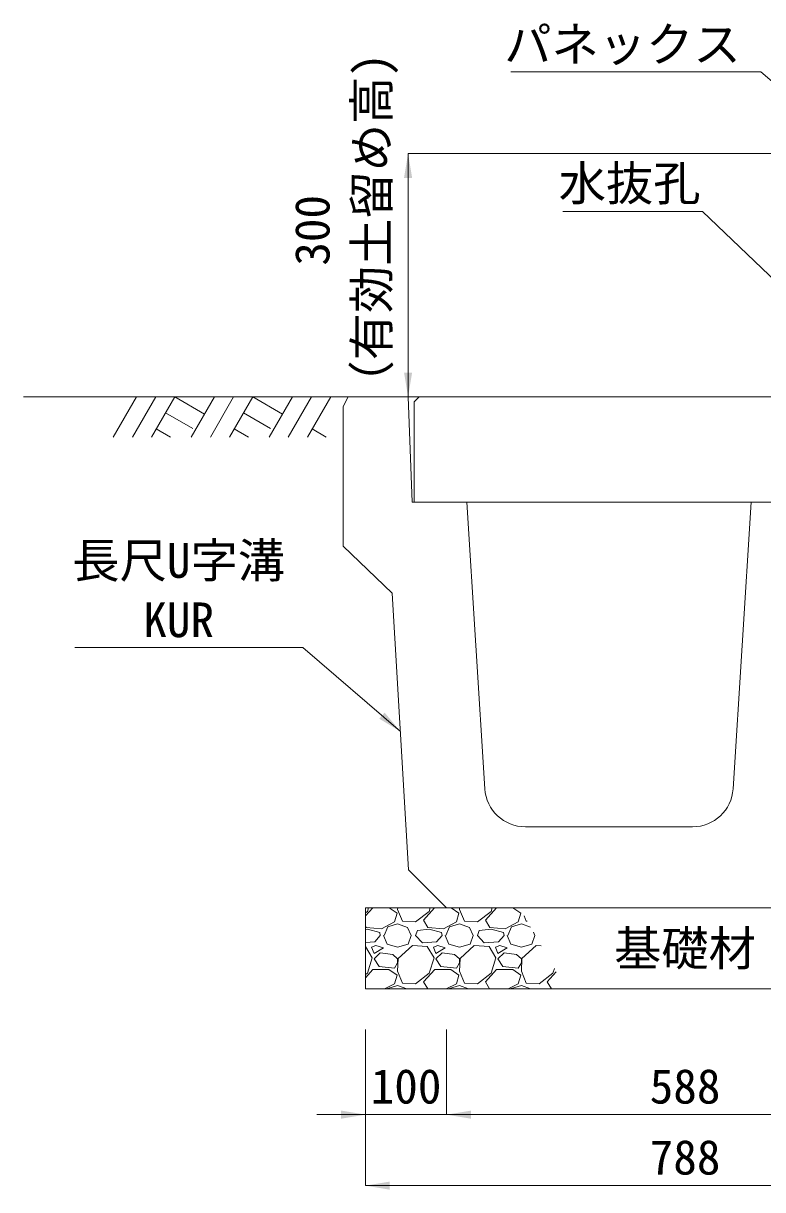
# Model space of a CAD drawing. Units: millimetres at full size, sheet at 1:40. Extents: x 206103 to 244503, y 883348 to 903496.
# Drawn here: x 228566 to 229477, y 890501 to 891939 of the extents above; entities that cross this region are included whole.
import ezdxf
from ezdxf.enums import TextEntityAlignment as Align

# ---------------------------------------------------------------- set-up
doc = ezdxf.new("R2010")
doc.units = ezdxf.units.MM
doc.header["$LTSCALE"] = 40
for name, color, linetype, lineweight in [('0_2', 7, 'Continuous', 20), ('基礎材', 7, 'Continuous', 15), ('寸法線', 7, 'Continuous', 13), ('引出線', 4, 'Continuous', 13), ('本体', 2, 'Continuous', 13), ('ﾊｯﾁﾝｸﾞ', 7, 'Continuous', 5)]:
    doc.layers.add(name, color=color, linetype=linetype, lineweight=lineweight)
doc.styles.add('ＭＳ ゴシック', font='')
doc.styles.get('ＭＳ ゴシック').set_extended_font_data('MS Gothic')

# ---------------------------------------------------------------- blocks, each defined once
blk = doc.blocks.new('filled_arrow')
at = {"color": 0, "linetype": 'Continuous', "lineweight": -2}
blk.add_solid([(7.5, 1.25), (0, 0), (7.5, -1.25)], dxfattribs=at)

msp = doc.modelspace()

# ---------------------------------------------------------------- linework, layer by layer
at = {"layer": '0_2'}
msp.add_line((228966.21, 891478.33), (228566.21, 891478.33), dxfattribs=at)
at = {"layer": '基礎材'}
for p, q in [((228987.71, 890848.33), (229775.02, 890848.33)), ((228987.71, 890848.33), (228987.71, 890748.33)), ((228987.71, 890748.33), (229775.21, 890748.33))]:
    msp.add_line(p, q, dxfattribs=at)
at = {"layer": '寸法線'}
for p, q in [((229040.21, 891478.33), (229040.21, 891778.33)), ((229550.21, 891778.33), (229040.21, 891778.33)), ((229545.21, 891478.33), (229040.21, 891478.33)), ((228987.71, 890698.33), (228987.71, 890593.39)), ((228987.71, 890698.33), (228987.71, 890505.89)), ((229087.71, 890698.33), (229087.71, 890593.39)), ((229087.71, 890698.33), (229087.71, 890593.39)), ((228927.71, 890593.39), (229147.71, 890593.39)), ((229087.71, 890593.39), (229675.21, 890593.39)), ((229775.21, 890505.89), (228987.71, 890505.89))]:
    msp.add_line(p, q, dxfattribs=at)
at = {"layer": '引出線'}
for points in [[(229595.21, 891775.83), (229475, 891879.29), (229166.75, 891879.29)], [(229595.21, 891523.33), (229402.75, 891706.78), (229231, 891706.78)], [(229030.77, 891065.76), (228910.56, 891169.22), (228629.73, 891169.22)]]:
    msp.add_lwpolyline(points, dxfattribs=at)
at = {"layer": '本体'}
for p, q in [((228960.21, 891466.33), (228966.21, 891478.33)), ((228966.21, 891478.33), (229040.21, 891478.33)), ((229040.21, 891478.33), (229045.21, 891348.33)), ((228960.21, 891466.33), (228960.21, 891294.33)), ((229045.21, 891348.33), (229112.71, 891348.33)), ((229112.71, 891348.33), (229134.78, 890995.21)), ((229462.71, 891348.33), (229440.64, 890995.21)), ((229462.71, 891348.33), (229530.21, 891348.33)), ((228960.21, 891294.33), (229020.71, 891236.33)), ((229020.71, 891236.33), (229040.84, 890895.19)), ((229184.68, 890948.33), (229390.73, 890948.33)), ((229087.71, 890848.33), (229040.84, 890895.19)), ((229087.71, 890848.33), (229487.71, 890848.33))]:
    msp.add_line(p, q, dxfattribs=at)
at = {"layer": '本体', "lineweight": 20}
msp.add_lwpolyline([(229047.71, 891348.33), (229047.71, 891472.33), (229053.71, 891478.33), (229521.71, 891478.33), (229527.71, 891472.33), (229527.71, 891348.33)], close=True, dxfattribs=at)
at = {"layer": '本体'}
for centre, start, end in [((229184.68, 890998.33), 183.57633, 270), ((229390.73, 890998.33), 270, 356.42367)]:
    msp.add_arc(centre, 50, start, end, dxfattribs=at)
at = {"layer": 'ﾊｯﾁﾝｸﾞ', "lineweight": 9}
for p, q in [((228705.65, 891478.33), (228677, 891428.71)), ((228729.27, 891478.33), (228700.62, 891428.71)), ((228752.89, 891478.33), (228724.24, 891428.71)), ((228752.89, 891478.33), (228789.46, 891457.22)), ((228801.65, 891478.33), (228773, 891428.71)), ((228825.27, 891478.33), (228796.62, 891428.71)), ((228848.89, 891478.33), (228820.24, 891428.71)), ((228848.89, 891478.33), (228885.46, 891457.22)), ((228897.65, 891478.33), (228869, 891428.71)), ((228921.27, 891478.33), (228892.62, 891428.71)), ((228944.89, 891478.33), (228916.24, 891428.71)), ((228741.47, 891458.55), (228774.88, 891439.26)), ((228837.47, 891458.55), (228870.88, 891439.26)), ((228730.05, 891438.76), (228747.46, 891428.71)), ((228826.05, 891438.76), (228843.46, 891428.71)), ((228922.05, 891438.76), (228939.46, 891428.71))]:
    msp.add_line(p, q, dxfattribs=at)
at = {"layer": 'ﾊｯﾁﾝｸﾞ'}
for p, q in [((228987.71, 890838.39), (228996.65, 890848.33)), ((228987.71, 890842.22), (228990.01, 890844)), ((228990.01, 890844), (228991.39, 890848.33)), ((229017.03, 890848.33), (229026.58, 890841.71)), ((229026.58, 890841.71), (229023.54, 890831.05)), ((229027.44, 890848.33), (229027.35, 890846.29)), ((229027.35, 890846.29), (229033.44, 890831.81)), ((229049.44, 890831.05), (229066.21, 890844)), ((229059.35, 890833.33), (229072.85, 890848.33)), ((229066.21, 890844), (229067.59, 890848.33)), ((229093.23, 890848.33), (229102.78, 890841.71)), ((229102.78, 890841.71), (229099.74, 890831.05)), ((229103.64, 890848.33), (229103.55, 890846.29)), ((229103.55, 890846.29), (229109.64, 890831.81)), ((229125.64, 890831.05), (229142.41, 890844)), ((229135.55, 890833.33), (229149.05, 890848.33)), ((229142.41, 890844), (229143.79, 890848.33)), ((229169.43, 890848.33), (229178.98, 890841.71)), ((229178.98, 890841.71), (229175.94, 890831.05)), ((229183.09, 890838.34), (229185.84, 890831.81)), ((228988.48, 890824.19), (228987.71, 890825.52)), ((229007.53, 890822.66), (228988.48, 890824.19)), ((229023.54, 890831.05), (229007.53, 890822.66)), ((229010.58, 890814.28), (229015.15, 890824.95)), ((229015.15, 890824.95), (229027.35, 890828.76)), ((229027.35, 890828.76), (229039.54, 890824.19)), ((229033.44, 890831.81), (229049.44, 890831.05)), ((229039.54, 890824.19), (229044.11, 890814.28)), ((229064.68, 890824.19), (229059.35, 890833.33)), ((229083.73, 890822.66), (229064.68, 890824.19)), ((229099.74, 890831.05), (229083.73, 890822.66)), ((229086.78, 890814.28), (229091.35, 890824.95)), ((229091.35, 890824.95), (229103.55, 890828.76)), ((229103.55, 890828.76), (229115.74, 890824.19)), ((229109.64, 890831.81), (229125.64, 890831.05)), ((229115.74, 890824.19), (229120.31, 890814.28)), ((229140.88, 890824.19), (229135.55, 890833.33)), ((229159.93, 890822.66), (229140.88, 890824.19)), ((229175.94, 890831.05), (229159.93, 890822.66)), ((229162.98, 890814.28), (229167.55, 890824.95)), ((229167.55, 890824.95), (229179.75, 890828.76)), ((229179.75, 890828.76), (229191.08, 890824.51)), ((229185.84, 890831.81), (229186.89, 890831.76)), ((228990.01, 890821.9), (228987.71, 890821.66)), ((229005.25, 890818.09), (228990.01, 890821.9)), ((229006.01, 890814.28), (228999.15, 890806.66)), ((229006.01, 890814.28), (229005.25, 890818.09)), ((229009.82, 890814.28), (229014.39, 890803.61)), ((229040.3, 890803.61), (229044.11, 890814.28)), ((229049.44, 890814.28), (229051.73, 890820.38)), ((229057.83, 890805.14), (229049.44, 890814.28)), ((229066.21, 890821.9), (229051.73, 890820.38)), ((229081.45, 890818.09), (229066.21, 890821.9)), ((229082.21, 890814.28), (229075.35, 890806.66)), ((229082.21, 890814.28), (229081.45, 890818.09)), ((229086.02, 890814.28), (229090.59, 890803.61)), ((229116.5, 890803.61), (229120.31, 890814.28)), ((229125.64, 890814.28), (229127.93, 890820.38)), ((229134.03, 890805.14), (229125.64, 890814.28)), ((229142.41, 890821.9), (229127.93, 890820.38)), ((229157.65, 890818.09), (229142.41, 890821.9)), ((229158.41, 890814.28), (229151.55, 890806.66)), ((229158.41, 890814.28), (229157.65, 890818.09)), ((229162.22, 890814.28), (229166.79, 890803.61)), ((229192.7, 890803.61), (229196.51, 890814.28)), ((229194.63, 890818.35), (229196.51, 890814.28)), ((228999.15, 890806.66), (228987.71, 890805.67)), ((228987.72, 890800.57), (228987.71, 890800.57)), ((228996.1, 890786.85), (228987.72, 890800.57)), ((229000.68, 890802.09), (228995.34, 890799.8)), ((228995.34, 890799.8), (228998.39, 890792.18)), ((228998.39, 890792.18), (229009.82, 890799.04)), ((229009.82, 890799.04), (229000.68, 890802.09)), ((229014.39, 890803.61), (229027.35, 890799.8)), ((229027.35, 890799.8), (229040.3, 890803.61)), ((229045.63, 890802.09), (229028.11, 890786.09)), ((229063.92, 890800.57), (229045.63, 890802.09)), ((229075.35, 890806.66), (229057.83, 890805.14)), ((229072.3, 890786.85), (229063.92, 890800.57)), ((229076.88, 890802.09), (229071.54, 890799.8)), ((229071.54, 890799.8), (229074.59, 890792.18)), ((229074.59, 890792.18), (229086.02, 890799.04)), ((229086.02, 890799.04), (229076.88, 890802.09)), ((229090.59, 890803.61), (229103.55, 890799.8)), ((229103.55, 890799.8), (229116.5, 890803.61)), ((229121.83, 890802.09), (229104.31, 890786.09)), ((229140.12, 890800.57), (229121.83, 890802.09)), ((229151.55, 890806.66), (229134.03, 890805.14)), ((229148.5, 890786.85), (229140.12, 890800.57)), ((229153.08, 890802.09), (229147.74, 890799.8)), ((229147.74, 890799.8), (229150.79, 890792.18)), ((229150.79, 890792.18), (229162.22, 890799.04)), ((229162.22, 890799.04), (229153.08, 890802.09)), ((229166.79, 890803.61), (229179.75, 890799.8)), ((229179.75, 890799.8), (229192.7, 890803.61)), ((229198.03, 890802.09), (229180.51, 890786.09)), ((229204.32, 890801.57), (229198.03, 890802.09)), ((228990.01, 890767.8), (228996.1, 890786.85)), ((229006.01, 890792.95), (228998.39, 890785.33)), ((228998.39, 890785.33), (229004.49, 890776.18)), ((229021.25, 890790.66), (229006.01, 890792.95)), ((229027.35, 890785.33), (229021.25, 890790.66)), ((229023.54, 890773.9), (229027.35, 890780.75)), ((229028.11, 890786.09), (229027.35, 890770.09)), ((229027.35, 890780.75), (229027.35, 890785.33)), ((229066.21, 890767.8), (229072.3, 890786.85)), ((229082.21, 890792.95), (229074.59, 890785.33)), ((229074.59, 890785.33), (229080.69, 890776.18)), ((229097.45, 890790.66), (229082.21, 890792.95)), ((229103.55, 890785.33), (229097.45, 890790.66)), ((229099.74, 890773.9), (229103.55, 890780.75)), ((229104.31, 890786.09), (229103.55, 890770.09)), ((229103.55, 890780.75), (229103.55, 890785.33)), ((229142.41, 890767.8), (229148.5, 890786.85)), ((229158.41, 890792.95), (229150.79, 890785.33)), ((229150.79, 890785.33), (229156.89, 890776.18)), ((229173.65, 890790.66), (229158.41, 890792.95)), ((229179.75, 890785.33), (229173.65, 890790.66)), ((229175.94, 890773.9), (229179.75, 890780.75)), ((229180.51, 890786.09), (229179.75, 890770.09)), ((229179.75, 890780.75), (229179.75, 890785.33)), ((228987.71, 890762.19), (228996.87, 890772.37)), ((228987.71, 890766.02), (228990.01, 890767.8)), ((228996.87, 890772.37), (229016.68, 890772.37)), ((229004.49, 890776.18), (229023.54, 890773.9)), ((229016.68, 890772.37), (229026.58, 890765.51)), ((229027.35, 890770.09), (229033.44, 890755.61)), ((229049.44, 890754.85), (229066.21, 890767.8)), ((229059.35, 890757.13), (229073.07, 890772.37)), ((229073.07, 890772.37), (229092.88, 890772.37)), ((229080.69, 890776.18), (229099.74, 890773.9)), ((229092.88, 890772.37), (229102.78, 890765.51)), ((229103.55, 890770.09), (229109.64, 890755.61)), ((229125.64, 890754.85), (229142.41, 890767.8)), ((229135.55, 890757.13), (229149.27, 890772.37)), ((229149.27, 890772.37), (229169.08, 890772.37)), ((229156.89, 890776.18), (229175.94, 890773.9)), ((229169.08, 890772.37), (229178.98, 890765.51)), ((229179.75, 890770.09), (229185.84, 890755.61)), ((229201.84, 890754.85), (229218.61, 890767.8)), ((229211.75, 890757.13), (229222.85, 890769.47)), ((229218.61, 890767.8), (229220.47, 890773.61)), ((229023.54, 890754.85), (229011.1, 890748.33)), ((229015.15, 890748.75), (229027.35, 890752.56)), ((229026.58, 890765.51), (229023.54, 890754.85)), ((229027.35, 890752.56), (229038.63, 890748.33)), ((229033.44, 890755.61), (229049.44, 890754.85)), ((229064.49, 890748.33), (229059.35, 890757.13)), ((229099.74, 890754.85), (229087.3, 890748.33)), ((229091.35, 890748.75), (229103.55, 890752.56)), ((229102.78, 890765.51), (229099.74, 890754.85)), ((229103.55, 890752.56), (229114.83, 890748.33)), ((229109.64, 890755.61), (229125.64, 890754.85)), ((229140.69, 890748.33), (229135.55, 890757.13)), ((229175.94, 890754.85), (229163.5, 890748.33)), ((229167.55, 890748.75), (229179.75, 890752.56)), ((229178.98, 890765.51), (229175.94, 890754.85)), ((229179.75, 890752.56), (229191.03, 890748.33)), ((229185.84, 890755.61), (229201.84, 890754.85)), ((229216.89, 890748.33), (229211.75, 890757.13)), ((228988.29, 890748.33), (228987.71, 890749.32)), ((229014.98, 890748.33), (229015.15, 890748.75)), ((229091.18, 890748.33), (229091.35, 890748.75)), ((229167.38, 890748.33), (229167.55, 890748.75))]:
    msp.add_line(p, q, dxfattribs=at)

# ---------------------------------------------------------------- block references
at = {"layer": '寸法線', "xscale": 4, "yscale": 4}
for p, rotation in [((229040.21, 891778.33), 270), ((229040.21, 891478.33), 90), ((228987.71, 890593.39), 180)]:
    msp.add_blockref('filled_arrow', p, dxfattribs=dict(at, rotation=rotation))
for p in [(229087.71, 890593.39), (229087.71, 890593.39), (228987.71, 890505.89)]:
    msp.add_blockref('filled_arrow', p, dxfattribs=at)
at = {"layer": '引出線', "xscale": 4, "yscale": 4, "rotation": 139.3}
msp.add_blockref('filled_arrow', (229030.77, 891065.76), dxfattribs=at)

# ---------------------------------------------------------------- texts
at = {"layer": '寸法線', "style": 'ＭＳ ゴシック'}
for s, p in [('（有効土留め高)', (229029.41, 891465.28)), ('300', (228956.28, 891640.1))]:
    msp.add_text(s, height=42.72, rotation=90, dxfattribs=at).set_placement(p, align=Align.BOTTOM_LEFT)
for s, p in [('基礎材', (229381.37, 890798.33)), ('100', (229037.71, 890628.39)), ('588', (229381.46, 890628.39)), ('788', (229381.46, 890540.89))]:
    msp.add_text(s, height=42.72, dxfattribs=at).set_placement(p, align=Align.MIDDLE_CENTER)
at = {"layer": '引出線', "style": 'ＭＳ ゴシック'}
for s, p in [('パネックス', (229450, 891934.43)), ('水抜孔', (229400.5, 891763.06))]:
    msp.add_text(s, height=42.72, dxfattribs=at).set_placement(p, align=Align.TOP_RIGHT)
for s, p in [('長尺U字溝', (228626.53, 891242.46)), ('KUR', (228713.94, 891169.33))]:
    msp.add_text(s, height=42.72, dxfattribs=at).set_placement(p, align=Align.BOTTOM_LEFT)

doc.saveas('drawing.dxf')
